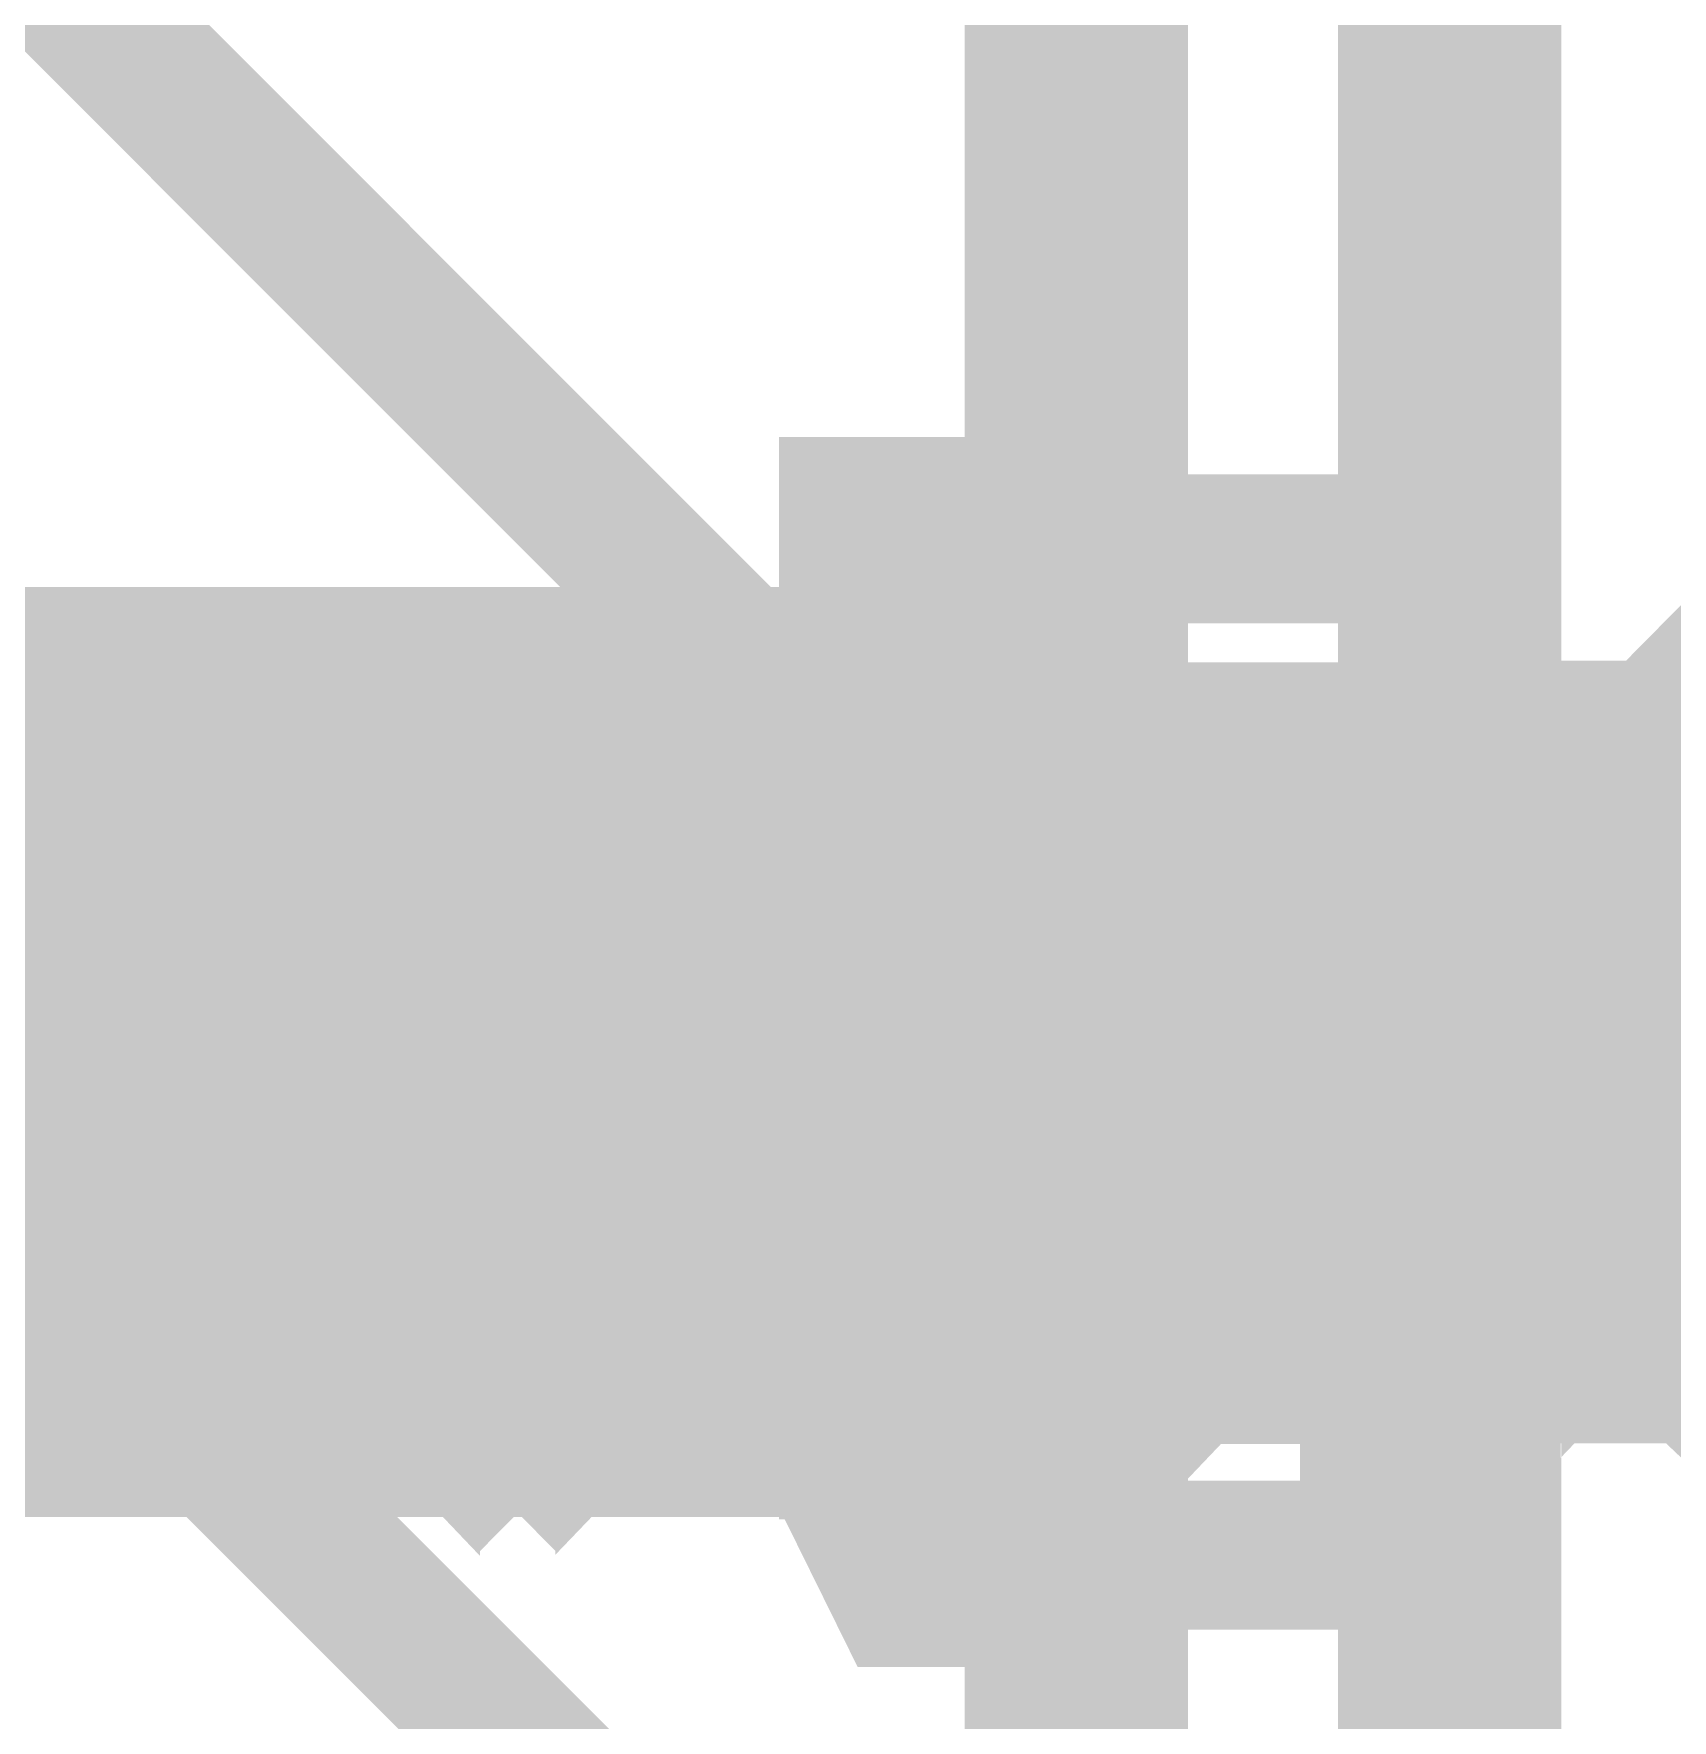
# Model space of a CAD drawing. Extents: x 0.1 to 11.6, y 0.3 to 16.2.
# Drawn here: x 7.4333 to 7.5066, y 12.9293 to 13.0047 of the extents above; entities that cross this region are included whole.
import ezdxf

# ---------------------------------------------------------------- set-up
doc = ezdxf.new("R2010")
doc.units = 0
doc.header["$MEASUREMENT"] = 0

msp = doc.modelspace()

# ---------------------------------------------------------------- linework, layer by layer
at = {"color": 254, "const_width": 0.006667}
for points in [[(5.26167, 13.7783), (7.47999, 13.7783), (7.47999, 14.1017), (4.96001, 14.1017), (4.96001, 12.725), (7.47999, 12.725), (7.47999, 13.0483), (5.26167, 13.0483)], [(7.47999, 12.9033), (7.33501, 13.0483)], [(7.47999, 12.9616), (7.39333, 13.0483)]]:
    msp.add_lwpolyline(points, dxfattribs=at)
at = {"color": 0}
for points, const_width in [([(7.47999, 13.0483), (7.47999, 12.8867), (7.49669, 12.8867), (7.64333, 13.0317), (7.64333, 13.0483)], 0.01), ([(7.49669, 12.8867), (7.49669, 13.0317), (7.64333, 13.0317)], 0.01), ([(7.50168, 12.9467), (7.50168, 12.9483), (7.5, 12.9517), (7.5, 12.955), (7.5, 12.96), (7.5, 12.9633), (7.5, 12.9667), (7.5, 12.9683), (7.49832, 12.9717), (7.49832, 12.9683), (7.49832, 12.9633), (7.49832, 12.96), (7.5, 12.955), (7.5, 12.9517), (7.5, 12.9483), (7.5, 12.9467), (7.50168, 12.9467), (7.50168, 12.9483), (7.50331, 12.95), (7.50331, 12.9483), (7.50499, 12.9467)], 0.01), ([(7.47999, 12.9817), (7.47331, 12.9817)], 0.01), ([(7.48167, 12.9817), (7.49669, 12.9817), (7.49669, 12.98), (7.49832, 12.975)], 0.006667), ([(7.49832, 12.9767), (7.49669, 12.9783), (7.49669, 12.9817)], 0.006667), ([(7.47168, 12.9767), (7.47168, 12.9783), (7.47331, 12.98)], 0.006667), ([(7.49832, 12.9783), (7.49669, 12.98)], 0.006667), ([(7.50999, 12.9717), (7.50836, 12.97), (7.50836, 12.9717), (7.50667, 12.9717), (7.50667, 12.9683), (7.50667, 12.9633), (7.50667, 12.96), (7.50667, 12.955), (7.50667, 12.9517), (7.50836, 12.9483), (7.50836, 12.9467), (7.50836, 12.9483), (7.50836, 12.9517), (7.50836, 12.955), (7.50836, 12.96), (7.50836, 12.9633), (7.50667, 12.9667), (7.50667, 12.9683), (7.50667, 12.9717)], 0.01), ([(7.50667, 12.9717), (7.50499, 12.97), (7.50499, 12.9717), (7.50331, 12.9717), (7.50168, 12.9717), (7.5, 12.97), (7.50168, 12.9683), (7.50168, 12.9667), (7.50168, 12.9633), (7.50168, 12.96), (7.50168, 12.955), (7.50168, 12.9517), (7.50331, 12.9517), (7.50331, 12.95)], 0.01), ([(7.51497, 12.9717), (7.51335, 12.9717), (7.51335, 12.97), (7.51167, 12.9717), (7.50999, 12.9717), (7.51167, 12.9683), (7.51167, 12.9633), (7.51167, 12.96), (7.51167, 12.955), (7.51167, 12.9517), (7.51167, 12.9483), (7.51335, 12.9467), (7.51335, 12.9483), (7.51335, 12.9517), (7.51335, 12.955), (7.51335, 12.96), (7.51167, 12.9633), (7.51167, 12.9667), (7.51167, 12.9683), (7.51167, 12.9717)], 0.01), ([(7.47168, 12.975), (7.47168, 12.9733), (7.47168, 12.9717), (7.47168, 12.97), (7.47168, 12.9683), (7.47168, 12.965), (7.47168, 12.9616), (7.47168, 12.9583), (7.47168, 12.9633), (7.47331, 12.97), (7.47168, 12.9733), (7.47168, 12.975), (7.40001, 12.975), (7.39833, 12.975), (7.39665, 12.975), (7.39833, 12.975), (7.40001, 12.975)], 0.01), ([(7.47331, 12.945), (7.47331, 12.9467), (7.47331, 12.95), (7.47331, 12.9533), (7.47331, 12.9583), (7.47168, 12.9633), (7.47168, 12.965), (7.47168, 12.9683), (7.47168, 12.97), (7.47168, 12.9717), (7.47168, 12.97), (7.47168, 12.9683), (7.47168, 12.9633), (7.47, 12.9583), (7.47, 12.9533), (7.47, 12.95), (7.47, 12.9467), (7.47, 12.945), (7.47, 12.9467), (7.46832, 12.95), (7.46832, 12.9533), (7.46832, 12.9583), (7.46832, 12.9633), (7.46832, 12.965), (7.46832, 12.9683), (7.46832, 12.97), (7.46832, 12.9717), (7.46669, 12.97), (7.46669, 12.9683), (7.46669, 12.9633), (7.46669, 12.9583), (7.46669, 12.9533), (7.46669, 12.95), (7.465, 12.9467), (7.465, 12.945), (7.465, 12.9467), (7.465, 12.95), (7.465, 12.9533), (7.465, 12.9583), (7.465, 12.9633), (7.465, 12.965), (7.46332, 12.9683), (7.46332, 12.97), (7.46332, 12.9717), (7.46332, 12.97), (7.46332, 12.9683), (7.46332, 12.9633), (7.46332, 12.9583), (7.46164, 12.9533), (7.46164, 12.95), (7.46164, 12.9467), (7.46164, 12.945), (7.46164, 12.9467), (7.46164, 12.95), (7.46001, 12.9533), (7.46001, 12.9583), (7.46001, 12.9633), (7.46001, 12.965), (7.46001, 12.9683), (7.46001, 12.97), (7.46001, 12.9717), (7.46001, 12.97), (7.45833, 12.9683), (7.45833, 12.9633), (7.45833, 12.9583), (7.45833, 12.9533), (7.45833, 12.95), (7.45833, 12.9467), (7.45665, 12.945), (7.45665, 12.9467), (7.45665, 12.95), (7.45665, 12.9533), (7.45665, 12.9583), (7.45665, 12.9633), (7.45665, 12.965), (7.45665, 12.9683), (7.45503, 12.97), (7.45503, 12.9717), (7.45503, 12.97), (7.45503, 12.9683), (7.45503, 12.9633), (7.45503, 12.9583), (7.45335, 12.9533), (7.45335, 12.95), (7.45335, 12.9467), (7.45335, 12.945), (7.45335, 12.9467), (7.45335, 12.95), (7.45335, 12.9533), (7.45167, 12.9583), (7.45167, 12.9633), (7.45167, 12.965), (7.45167, 12.9683), (7.45167, 12.97), (7.45167, 12.9717), (7.45167, 12.97), (7.45167, 12.9683), (7.44997, 12.9633), (7.44997, 12.9583), (7.44997, 12.9533), (7.44997, 12.95), (7.44997, 12.9467), (7.44997, 12.945), (7.44835, 12.9467), (7.44835, 12.95), (7.44835, 12.9533), (7.44835, 12.9583), (7.44835, 12.9633), (7.44835, 12.965), (7.44835, 12.9683), (7.44835, 12.97), (7.44667, 12.9717), (7.44667, 12.97), (7.44667, 12.9683), (7.44667, 12.9633), (7.44667, 12.9583), (7.44667, 12.9533), (7.44499, 12.95), (7.44499, 12.9467), (7.44499, 12.945), (7.44499, 12.9467), (7.44499, 12.95), (7.44499, 12.9533), (7.44499, 12.9583), (7.44336, 12.9633), (7.44336, 12.965), (7.44336, 12.9683), (7.44336, 12.97), (7.44336, 12.9717), (7.44336, 12.97), (7.44336, 12.9683), (7.44168, 12.9633), (7.44168, 12.9583), (7.44168, 12.9533), (7.44168, 12.95), (7.44168, 12.9467), (7.44168, 12.945), (7.44168, 12.9467), (7.44, 12.95), (7.44, 12.9533), (7.44, 12.9583), (7.44, 12.9633), (7.44, 12.965), (7.44, 12.9683), (7.44, 12.97), (7.44, 12.9717), (7.43832, 12.97), (7.43832, 12.9683), (7.43832, 12.9633), (7.43832, 12.9583), (7.43832, 12.9533), (7.43832, 12.95), (7.43668, 12.9467), (7.43668, 12.945), (7.43668, 12.9467), (7.43668, 12.95), (7.43668, 12.9533), (7.43668, 12.9583), (7.43668, 12.9633), (7.435, 12.965), (7.435, 12.9683), (7.435, 12.97), (7.435, 12.9717), (7.435, 12.97), (7.435, 12.9683), (7.435, 12.9633), (7.43332, 12.9583), (7.43332, 12.9533), (7.43332, 12.95), (7.43332, 12.9467), (7.43332, 12.945), (7.43332, 12.9467), (7.43332, 12.95), (7.43164, 12.9533), (7.43164, 12.9583), (7.43164, 12.9633), (7.43164, 12.965), (7.43164, 12.9683), (7.43164, 12.97), (7.43164, 12.9717), (7.43001, 12.97)], 0.006667), ([(7.43001, 12.9683), (7.43164, 12.9633), (7.43164, 12.9583), (7.43164, 12.9533), (7.43164, 12.95), (7.43164, 12.9467), (7.43164, 12.945), (7.43332, 12.9467), (7.43332, 12.95), (7.43332, 12.9533), (7.43332, 12.9583), (7.43332, 12.9633), (7.43332, 12.9683), (7.43332, 12.97), (7.435, 12.9717), (7.435, 12.97), (7.435, 12.9683), (7.435, 12.9633), (7.435, 12.9583), (7.435, 12.9533), (7.43668, 12.95), (7.43668, 12.9467), (7.43668, 12.945), (7.43668, 12.9467), (7.43668, 12.95), (7.43668, 12.9533), (7.43668, 12.9583), (7.43832, 12.9633), (7.43832, 12.9683), (7.43832, 12.97), (7.43832, 12.9717), (7.43832, 12.97), (7.43832, 12.9683), (7.43832, 12.9633), (7.44, 12.9583), (7.44, 12.9533), (7.44, 12.95), (7.44, 12.9467), (7.44, 12.945), (7.44, 12.9467), (7.44168, 12.95), (7.44168, 12.9533), (7.44168, 12.9583), (7.44168, 12.9633), (7.44168, 12.9683), (7.44168, 12.97), (7.44168, 12.9717), (7.44336, 12.97), (7.44336, 12.9683), (7.44336, 12.9633), (7.44336, 12.9583), (7.44336, 12.9533), (7.44336, 12.95), (7.44499, 12.9467), (7.44499, 12.945), (7.44499, 12.9467), (7.44499, 12.95), (7.44499, 12.9533), (7.44499, 12.9583), (7.44499, 12.9633), (7.44667, 12.9683), (7.44667, 12.97), (7.44667, 12.9717), (7.44667, 12.97), (7.44667, 12.9683), (7.44667, 12.9633), (7.44835, 12.9583), (7.44835, 12.9533), (7.44835, 12.95), (7.44835, 12.9467), (7.44835, 12.945), (7.44835, 12.9467), (7.44835, 12.95), (7.44997, 12.9533), (7.44997, 12.9583), (7.44997, 12.9633), (7.44997, 12.9683), (7.44997, 12.97), (7.44997, 12.9717), (7.44997, 12.97), (7.45167, 12.9683), (7.45167, 12.9633), (7.45167, 12.9583), (7.45167, 12.9533), (7.45167, 12.95), (7.45167, 12.9467), (7.45335, 12.945), (7.45335, 12.9467), (7.45335, 12.95), (7.45335, 12.9533), (7.45335, 12.9583), (7.45335, 12.9633), (7.45335, 12.9683), (7.45503, 12.97), (7.45503, 12.9717), (7.45503, 12.97), (7.45503, 12.9683), (7.45503, 12.9633), (7.45503, 12.9583), (7.45665, 12.9533), (7.45665, 12.95), (7.45665, 12.9467), (7.45665, 12.945), (7.45665, 12.9467), (7.45665, 12.95), (7.45665, 12.9533), (7.45833, 12.9583), (7.45833, 12.9633), (7.45833, 12.9683), (7.45833, 12.97), (7.45833, 12.9717), (7.45833, 12.97), (7.45833, 12.9683), (7.46001, 12.9633), (7.46001, 12.9583), (7.46001, 12.9533), (7.46001, 12.95), (7.46001, 12.9467), (7.46001, 12.945), (7.46164, 12.9467), (7.46164, 12.95), (7.46164, 12.9533), (7.46164, 12.9583), (7.46164, 12.9633), (7.46164, 12.9683), (7.46164, 12.97), (7.46332, 12.9717), (7.46332, 12.97), (7.46332, 12.9683), (7.46332, 12.9633), (7.46332, 12.9583), (7.46332, 12.9533), (7.465, 12.95), (7.465, 12.9467), (7.465, 12.945), (7.465, 12.9467), (7.465, 12.95), (7.465, 12.9533), (7.465, 12.9583), (7.46669, 12.9633), (7.46669, 12.9683), (7.46669, 12.97), (7.46669, 12.9717), (7.46669, 12.97), (7.46669, 12.9683), (7.46832, 12.9633), (7.46832, 12.9583), (7.46832, 12.9533), (7.46832, 12.95), (7.46832, 12.9467), (7.46832, 12.945), (7.46832, 12.9467), (7.47, 12.95), (7.47, 12.9533), (7.47, 12.9583), (7.47, 12.9633), (7.47, 12.9683), (7.47, 12.97), (7.47, 12.9717), (7.47168, 12.97), (7.47168, 12.9683), (7.47168, 12.9633), (7.47168, 12.9583), (7.47168, 12.9533), (7.47168, 12.95), (7.47331, 12.9467), (7.47331, 12.945), (7.47331, 12.9467), (7.47331, 12.95), (7.47331, 12.9533), (7.47331, 12.9583), (7.47331, 12.9633), (7.47499, 12.9683), (7.47499, 12.97), (7.47499, 12.9717), (7.47499, 12.97), (7.47499, 12.9683), (7.47499, 12.9633), (7.47667, 12.9583), (7.47667, 12.9533), (7.47667, 12.95), (7.47667, 12.9467)], 0.006667), ([(7.47331, 12.9717), (7.47168, 12.9733), (7.47168, 12.9767)], 0.006667), ([(7.47331, 12.9717), (7.49669, 12.9717), (7.49669, 12.9733), (7.49832, 12.9767)], 0.006667), ([(7.48167, 12.945), (7.48167, 12.9467), (7.48167, 12.95), (7.48167, 12.9533), (7.47999, 12.9583), (7.47999, 12.9633), (7.47999, 12.965), (7.47999, 12.9683), (7.47999, 12.97), (7.47999, 12.9717), (7.47999, 12.97), (7.47999, 12.9683), (7.47835, 12.9633), (7.47835, 12.9583), (7.47835, 12.9533), (7.47835, 12.95), (7.47835, 12.9467), (7.47835, 12.945), (7.47667, 12.9467), (7.47667, 12.95), (7.47667, 12.9533), (7.47667, 12.9583), (7.47667, 12.9633), (7.47667, 12.965), (7.47667, 12.9683), (7.47667, 12.97), (7.47499, 12.9717), (7.47499, 12.97), (7.47499, 12.9683), (7.47499, 12.9633), (7.47499, 12.9583), (7.47499, 12.9533), (7.47331, 12.95), (7.47331, 12.9467)], 0.006667), ([(7.47835, 12.945), (7.47667, 12.945), (7.47667, 12.9467), (7.47667, 12.95), (7.47835, 12.9533), (7.47835, 12.9583), (7.47835, 12.9633), (7.47835, 12.9683), (7.47835, 12.97), (7.47835, 12.9717), (7.47999, 12.97), (7.47999, 12.9683), (7.47999, 12.9633), (7.47999, 12.9583), (7.47999, 12.9533), (7.47999, 12.95), (7.47999, 12.9467), (7.48167, 12.9467)], 0.006667), ([(7.49832, 12.9483), (7.49669, 12.95), (7.49669, 12.9533), (7.49669, 12.9583), (7.49669, 12.9633), (7.49669, 12.965), (7.49669, 12.9683), (7.49669, 12.97), (7.49669, 12.9717), (7.49501, 12.97), (7.49501, 12.9683), (7.49501, 12.9633), (7.49501, 12.9583), (7.49501, 12.9533), (7.49501, 12.95), (7.49501, 12.9467), (7.49333, 12.945), (7.49333, 12.9467), (7.49333, 12.95), (7.49333, 12.9533), (7.49333, 12.9583), (7.49333, 12.9633), (7.49333, 12.965), (7.49164, 12.9683), (7.49164, 12.97), (7.49164, 12.9717), (7.49164, 12.97), (7.49164, 12.9683), (7.49164, 12.9633), (7.49164, 12.9583), (7.49001, 12.9533), (7.49001, 12.95), (7.49001, 12.9467), (7.49001, 12.945), (7.49001, 12.9467), (7.49001, 12.95), (7.48833, 12.9533), (7.48833, 12.9583), (7.48833, 12.9633), (7.48833, 12.965), (7.48833, 12.9683), (7.48833, 12.97), (7.48833, 12.9717), (7.48833, 12.97), (7.48665, 12.9683), (7.48665, 12.9633), (7.48665, 12.9583), (7.48665, 12.9533), (7.48665, 12.95), (7.48665, 12.9467), (7.48503, 12.945), (7.48503, 12.9467), (7.48503, 12.95), (7.48503, 12.9533), (7.48503, 12.9583), (7.48503, 12.9633), (7.48503, 12.965), (7.48503, 12.9683), (7.48335, 12.97), (7.48335, 12.9717), (7.48335, 12.97), (7.48335, 12.9683), (7.48335, 12.9633), (7.48335, 12.9583), (7.48335, 12.9533), (7.48167, 12.95), (7.48167, 12.9467)], 0.006667), ([(7.48167, 12.975), (7.47168, 12.975)], 0.006667), ([(7.49832, 12.975), (7.49669, 12.9733), (7.49669, 12.9683)], 0.006667), ([(7.48167, 12.9733), (7.40001, 12.9733)], 0.006667), ([(7.49832, 12.9733), (7.48167, 12.9733)], 0.006667), ([(7.5, 12.97), (7.5, 12.9717), (7.49832, 12.9717), (7.49669, 12.9717), (7.49669, 12.97), (7.49669, 12.9683), (7.49669, 12.9667), (7.49669, 12.9633), (7.49669, 12.96), (7.49669, 12.955), (7.49832, 12.9517), (7.49832, 12.95)], 0.01), ([(7.49832, 12.9717), (7.5, 12.9717)], 0.01), ([(7.50667, 12.9467), (7.50499, 12.9483), (7.50499, 12.9517), (7.50499, 12.955), (7.50499, 12.96), (7.50499, 12.9633), (7.50499, 12.9667), (7.50331, 12.9683), (7.50331, 12.9717), (7.50331, 12.9683), (7.50331, 12.9633), (7.50331, 12.96), (7.50331, 12.955), (7.50499, 12.9517), (7.50499, 12.9483), (7.50499, 12.9467), (7.50667, 12.9467), (7.50667, 12.9483), (7.50667, 12.95), (7.50667, 12.9483), (7.50836, 12.9467), (7.50999, 12.9483), (7.51167, 12.95)], 0.01), ([(7.50331, 12.9717), (7.50499, 12.9717)], 0.01), ([(7.43164, 12.9717), (7.43001, 12.9717)], 0.006667), ([(7.43332, 12.9683), (7.43164, 12.97), (7.43164, 12.9717)], 0.006667), ([(7.435, 12.9717), (7.43332, 12.97), (7.43332, 12.9683)], 0.006667), ([(7.43668, 12.9683), (7.43668, 12.97), (7.435, 12.9717)], 0.006667), ([(7.435, 12.9717), (7.43668, 12.9717)], 0.006667), ([(7.43832, 12.9717), (7.43668, 12.97), (7.43668, 12.9683)], 0.006667), ([(7.44, 12.9717), (7.43832, 12.9717)], 0.006667), ([(7.44168, 12.9717), (7.44168, 12.97), (7.44, 12.9683)], 0.006667), ([(7.44168, 12.9683), (7.44, 12.97), (7.44, 12.9717)], 0.006667), ([(7.44336, 12.9717), (7.44168, 12.9717)], 0.006667), ([(7.44499, 12.9683), (7.44336, 12.97), (7.44336, 12.9717)], 0.006667), ([(7.44667, 12.9717), (7.44499, 12.97), (7.44499, 12.9683)], 0.006667), ([(7.44835, 12.9683), (7.44835, 12.97), (7.44667, 12.9717)], 0.006667), ([(7.44667, 12.9717), (7.44835, 12.9717)], 0.006667), ([(7.44997, 12.9717), (7.44997, 12.97), (7.44835, 12.9683)], 0.006667), ([(7.45167, 12.9717), (7.44997, 12.9717)], 0.006667), ([(7.45335, 12.9683), (7.45167, 12.97), (7.45167, 12.9717)], 0.006667), ([(7.45503, 12.9717), (7.45335, 12.97), (7.45335, 12.9683)], 0.006667), ([(7.45665, 12.9683), (7.45665, 12.97), (7.45503, 12.9717)], 0.006667), ([(7.45503, 12.9717), (7.45665, 12.9717)], 0.006667), ([(7.45833, 12.9717), (7.45833, 12.97), (7.45665, 12.9683)], 0.006667), ([(7.46001, 12.9717), (7.45833, 12.9717)], 0.006667), ([(7.46164, 12.9683), (7.46001, 12.97), (7.46001, 12.9717)], 0.006667), ([(7.46332, 12.9717), (7.46164, 12.97), (7.46164, 12.9683)], 0.006667), ([(7.465, 12.9683), (7.465, 12.97), (7.46332, 12.9717)], 0.006667), ([(7.46332, 12.9717), (7.465, 12.9717)], 0.006667), ([(7.46669, 12.9717), (7.46669, 12.97), (7.465, 12.9683)], 0.006667), ([(7.46832, 12.9717), (7.46669, 12.9717)], 0.006667), ([(7.47, 12.9717), (7.47, 12.97), (7.46832, 12.9683)], 0.006667), ([(7.47, 12.9683), (7.46832, 12.97), (7.46832, 12.9717)], 0.006667), ([(7.47168, 12.9717), (7.47, 12.9717)], 0.006667), ([(7.47999, 12.97), (7.47331, 12.97)], 0.01), ([(7.47168, 12.9717), (7.47331, 12.97), (7.47331, 12.9683), (7.47331, 12.9667), (7.47331, 12.965), (7.47331, 12.9616), (7.47331, 12.96), (7.47331, 12.9567), (7.47331, 12.955), (7.47331, 12.9517), (7.47331, 12.95), (7.47331, 12.9483), (7.47331, 12.9467)], 0.006667), ([(7.47168, 12.96), (7.47168, 12.9616), (7.47168, 12.9667), (7.47331, 12.9717)], 0.006667), ([(7.47331, 12.9683), (7.47331, 12.97), (7.47168, 12.9717)], 0.006667), ([(7.47499, 12.9717), (7.47331, 12.97), (7.47331, 12.9683)], 0.006667), ([(7.47667, 12.9683), (7.47667, 12.97), (7.47499, 12.9717)], 0.006667), ([(7.47499, 12.9717), (7.47667, 12.9717)], 0.006667), ([(7.47835, 12.9717), (7.47835, 12.97), (7.47667, 12.9683)], 0.006667), ([(7.47999, 12.9717), (7.47835, 12.9717)], 0.006667), ([(7.48167, 12.9683), (7.47999, 12.97), (7.47999, 12.9717)], 0.006667), ([(7.48167, 12.945), (7.48167, 12.9467), (7.48167, 12.95), (7.48167, 12.9533), (7.48167, 12.9583), (7.48167, 12.9633), (7.48167, 12.9683), (7.48335, 12.97), (7.48335, 12.9717), (7.48335, 12.97), (7.48335, 12.9683), (7.48335, 12.9633), (7.48335, 12.9583), (7.48503, 12.9533), (7.48503, 12.95), (7.48503, 12.9467), (7.48503, 12.945), (7.48503, 12.9467), (7.48503, 12.95), (7.48503, 12.9533), (7.48665, 12.9583), (7.48665, 12.9633), (7.48665, 12.9683), (7.48665, 12.97), (7.48665, 12.9717), (7.48665, 12.97), (7.48833, 12.9683), (7.48833, 12.9633), (7.48833, 12.9583), (7.48833, 12.9533), (7.48833, 12.95), (7.48833, 12.9467)], 0.006667), ([(7.48335, 12.9717), (7.48167, 12.97), (7.48167, 12.9683)], 0.006667), ([(7.48503, 12.9683), (7.48503, 12.97), (7.48335, 12.9717)], 0.006667), ([(7.48335, 12.9717), (7.48503, 12.9717)], 0.006667), ([(7.49001, 12.945), (7.48833, 12.945), (7.49001, 12.9467), (7.49001, 12.95), (7.49001, 12.9533), (7.49001, 12.9583), (7.49001, 12.9633), (7.49001, 12.9683), (7.49164, 12.97), (7.49164, 12.9717), (7.49164, 12.97), (7.49164, 12.9683), (7.49164, 12.9633), (7.49164, 12.9583), (7.49164, 12.9533), (7.49333, 12.95), (7.49333, 12.9467)], 0.006667), ([(7.48665, 12.9717), (7.48665, 12.97), (7.48503, 12.9683)], 0.006667), ([(7.48833, 12.9717), (7.48665, 12.9717)], 0.006667), ([(7.49001, 12.9683), (7.48833, 12.97), (7.48833, 12.9717)], 0.006667), ([(7.49164, 12.9717), (7.49001, 12.97), (7.49001, 12.9683)], 0.006667), ([(7.49333, 12.9683), (7.49333, 12.97), (7.49164, 12.9717)], 0.006667), ([(7.49164, 12.9717), (7.49333, 12.9717)], 0.006667), ([(7.49333, 12.945), (7.49333, 12.9467), (7.49333, 12.95), (7.49333, 12.9533), (7.49333, 12.9583), (7.49501, 12.9633), (7.49501, 12.9683), (7.49501, 12.97), (7.49501, 12.9717), (7.49501, 12.97), (7.49501, 12.9683), (7.49669, 12.9633), (7.49669, 12.9583), (7.49669, 12.9533), (7.49669, 12.95), (7.49669, 12.9467), (7.49669, 12.945), (7.49669, 12.9467), (7.49832, 12.95), (7.49832, 12.9533), (7.49832, 12.9583), (7.49832, 12.9633), (7.49832, 12.9683), (7.49832, 12.97), (7.49832, 12.9717)], 0.006667), ([(7.49501, 12.9717), (7.49501, 12.97), (7.49333, 12.9683)], 0.006667), ([(7.49669, 12.9717), (7.49669, 12.97), (7.49832, 12.9683), (7.49669, 12.9683)], 0.006667), ([(7.49669, 12.9717), (7.49501, 12.9717)], 0.006667), ([(7.49669, 12.97), (7.49832, 12.97)], 0.01), ([(7.49832, 12.96), (7.49832, 12.9616), (7.49669, 12.9667), (7.49669, 12.9717)], 0.006667), ([(7.49832, 12.9717), (7.49669, 12.97)], 0.006667), ([(7.49832, 12.945), (7.49832, 12.9467), (7.49832, 12.9483), (7.49832, 12.95), (7.49832, 12.9533), (7.49832, 12.9567), (7.49832, 12.9583), (7.49832, 12.9616), (7.49832, 12.9633), (7.49832, 12.9667), (7.49832, 12.9683), (7.49832, 12.97), (7.49832, 12.9717)], 0.006667), ([(7.5, 12.9717), (7.5, 12.97), (7.5, 12.9683), (7.5, 12.9633), (7.49832, 12.9583), (7.49832, 12.9533), (7.49832, 12.95), (7.49832, 12.9467)], 0.006667), ([(7.49832, 12.9717), (7.5, 12.9717)], 0.006667), ([(7.50168, 12.945), (7.50168, 12.9467), (7.50168, 12.95), (7.50168, 12.9533), (7.50168, 12.9583), (7.50168, 12.9633), (7.50331, 12.9683), (7.50331, 12.97), (7.50331, 12.9717)], 0.006667), ([(7.50331, 12.9717), (7.50331, 12.97), (7.50331, 12.9683), (7.50331, 12.9633), (7.50331, 12.9583), (7.50331, 12.9533), (7.50331, 12.95), (7.50168, 12.9467)], 0.006667), ([(7.50667, 12.95), (7.50667, 12.9517), (7.50667, 12.955), (7.50667, 12.96), (7.50667, 12.9633), (7.50667, 12.9667), (7.50499, 12.9683), (7.50499, 12.97)], 0.01), ([(7.50499, 12.945), (7.50499, 12.9467), (7.50499, 12.95), (7.50667, 12.9533), (7.50667, 12.9583), (7.50667, 12.9633), (7.50667, 12.9683), (7.50667, 12.97), (7.50667, 12.9717)], 0.006667), ([(7.50836, 12.9717), (7.50836, 12.97), (7.50836, 12.9683), (7.50667, 12.9633), (7.50667, 12.9583), (7.50667, 12.9533), (7.50667, 12.95), (7.50667, 12.9467)], 0.006667), ([(7.50836, 12.97), (7.50836, 12.9683), (7.50836, 12.9667), (7.50999, 12.9633), (7.50999, 12.96), (7.50999, 12.955), (7.50999, 12.9517), (7.50999, 12.95), (7.51167, 12.9483), (7.51335, 12.9467), (7.51497, 12.9483), (7.51497, 12.95), (7.51665, 12.9483), (7.51665, 12.9467)], 0.01), ([(7.47331, 12.97), (7.49669, 12.97), (7.49669, 12.9683)], 0.006667), ([(7.43164, 12.9683), (7.43164, 12.965), (7.43164, 12.9633), (7.43164, 12.9583), (7.43164, 12.955), (7.43164, 12.9517), (7.43164, 12.95)], 0.006667), ([(7.435, 12.9483), (7.435, 12.95), (7.435, 12.9517), (7.43332, 12.955), (7.43332, 12.9583), (7.43332, 12.9633), (7.43332, 12.965), (7.43332, 12.9683)], 0.006667), ([(7.43332, 12.9683), (7.435, 12.9683)], 0.006667), ([(7.43668, 12.9683), (7.43668, 12.965), (7.43668, 12.9633), (7.435, 12.9583), (7.435, 12.955), (7.435, 12.9517), (7.435, 12.95)], 0.006667), ([(7.43832, 12.9483), (7.43832, 12.95), (7.43832, 12.9517), (7.43832, 12.955), (7.43832, 12.9583), (7.43832, 12.9633), (7.43668, 12.965), (7.43668, 12.9683)], 0.006667), ([(7.43668, 12.9683), (7.43832, 12.9683)], 0.006667), ([(7.44, 12.9683), (7.44, 12.965), (7.44, 12.9633), (7.44, 12.9583), (7.44, 12.955), (7.44, 12.9517), (7.43832, 12.95)], 0.006667), ([(7.44, 12.9683), (7.44168, 12.9683)], 0.006667), ([(7.44336, 12.9483), (7.44336, 12.95), (7.44168, 12.9517), (7.44168, 12.955), (7.44168, 12.9583), (7.44168, 12.9633), (7.44168, 12.965), (7.44168, 12.9683)], 0.006667), ([(7.44499, 12.9683), (7.44499, 12.965), (7.44336, 12.9633), (7.44336, 12.9583), (7.44336, 12.955), (7.44336, 12.9517), (7.44336, 12.95)], 0.006667), ([(7.44667, 12.9483), (7.44667, 12.95), (7.44667, 12.9517), (7.44667, 12.955), (7.44667, 12.9583), (7.44499, 12.9633), (7.44499, 12.965), (7.44499, 12.9683)], 0.006667), ([(7.44499, 12.9683), (7.44667, 12.9683)], 0.006667), ([(7.44835, 12.9683), (7.44835, 12.965), (7.44835, 12.9633), (7.44835, 12.9583), (7.44835, 12.955), (7.44667, 12.9517), (7.44667, 12.95)], 0.006667), ([(7.45167, 12.9483), (7.44997, 12.95), (7.44997, 12.9517), (7.44997, 12.955), (7.44997, 12.9583), (7.44997, 12.9633), (7.44997, 12.965), (7.44997, 12.9683), (7.44835, 12.9683)], 0.006667), ([(7.44835, 12.9683), (7.44997, 12.9683)], 0.006667), ([(7.45335, 12.9683), (7.45167, 12.965), (7.45167, 12.9633), (7.45167, 12.9583), (7.45167, 12.955), (7.45167, 12.9517), (7.45167, 12.95)], 0.006667), ([(7.45503, 12.9483), (7.45503, 12.95), (7.45503, 12.9517), (7.45503, 12.955), (7.45335, 12.9583), (7.45335, 12.9633), (7.45335, 12.965), (7.45335, 12.9683)], 0.006667), ([(7.45335, 12.9683), (7.45503, 12.9683)], 0.006667), ([(7.45665, 12.9683), (7.45665, 12.965), (7.45665, 12.9633), (7.45665, 12.9583), (7.45503, 12.955), (7.45503, 12.9517), (7.45503, 12.95)], 0.006667), ([(7.45833, 12.9483), (7.45833, 12.95), (7.45833, 12.9517), (7.45833, 12.955), (7.45833, 12.9583), (7.45833, 12.9633), (7.45833, 12.965), (7.45665, 12.9683)], 0.006667), ([(7.45665, 12.9683), (7.45833, 12.9683)], 0.006667), ([(7.46001, 12.9683), (7.46001, 12.965), (7.46001, 12.9633), (7.46001, 12.9583), (7.46001, 12.955), (7.46001, 12.9517), (7.46001, 12.95)], 0.006667), ([(7.46332, 12.9483), (7.46332, 12.95), (7.46332, 12.9517), (7.46164, 12.955), (7.46164, 12.9583), (7.46164, 12.9633), (7.46164, 12.965), (7.46164, 12.9683)], 0.006667), ([(7.46164, 12.9683), (7.46332, 12.9683)], 0.006667), ([(7.465, 12.9683), (7.465, 12.965), (7.465, 12.9633), (7.46332, 12.9583), (7.46332, 12.955), (7.46332, 12.9517), (7.46332, 12.95)], 0.006667), ([(7.46669, 12.9483), (7.46669, 12.95), (7.46669, 12.9517), (7.46669, 12.955), (7.46669, 12.9583), (7.46669, 12.9633), (7.465, 12.965), (7.465, 12.9683)], 0.006667), ([(7.465, 12.9683), (7.46669, 12.9683)], 0.006667), ([(7.46832, 12.9683), (7.46832, 12.965), (7.46832, 12.9633), (7.46832, 12.9583), (7.46832, 12.955), (7.46832, 12.9517), (7.46669, 12.95)], 0.006667), ([(7.47, 12.9683), (7.46832, 12.9683)], 0.006667), ([(7.47168, 12.9483), (7.47168, 12.95), (7.47, 12.9517), (7.47, 12.955), (7.47, 12.9583), (7.47, 12.9633), (7.47, 12.965), (7.47, 12.9683)], 0.006667), ([(7.47331, 12.9683), (7.47331, 12.965), (7.47168, 12.9633), (7.47168, 12.9583), (7.47168, 12.955), (7.47168, 12.9517), (7.47168, 12.95)], 0.006667), ([(7.47499, 12.9483), (7.47499, 12.95), (7.47499, 12.9517), (7.47499, 12.955), (7.47499, 12.9583), (7.47331, 12.9633), (7.47331, 12.965), (7.47331, 12.9683)], 0.006667), ([(7.47331, 12.9683), (7.47499, 12.9683)], 0.006667), ([(7.47667, 12.9683), (7.47667, 12.965), (7.47667, 12.9633), (7.47667, 12.9583), (7.47667, 12.955), (7.47499, 12.9517), (7.47499, 12.95)], 0.006667), ([(7.47999, 12.9483), (7.47835, 12.95), (7.47835, 12.9517), (7.47835, 12.955), (7.47835, 12.9583), (7.47835, 12.9633), (7.47835, 12.965), (7.47835, 12.9683), (7.47667, 12.9683)], 0.006667), ([(7.47667, 12.9683), (7.47835, 12.9683)], 0.006667), ([(7.48167, 12.9683), (7.48167, 12.965), (7.47999, 12.9633), (7.47999, 12.9583), (7.47999, 12.955), (7.47999, 12.9517), (7.47999, 12.95)], 0.006667), ([(7.48167, 12.9683), (7.49669, 12.9683), (7.49669, 12.9633), (7.49832, 12.9567)], 0.006667), ([(7.48335, 12.9483), (7.48335, 12.95), (7.48335, 12.9517), (7.48335, 12.955), (7.48167, 12.9583), (7.48167, 12.9633), (7.48167, 12.965), (7.48167, 12.9683)], 0.006667), ([(7.48503, 12.9683), (7.48503, 12.965), (7.48503, 12.9633), (7.48503, 12.9583), (7.48335, 12.955), (7.48335, 12.9517), (7.48335, 12.95)], 0.006667), ([(7.48665, 12.9483), (7.48665, 12.95), (7.48665, 12.9517), (7.48665, 12.955), (7.48665, 12.9583), (7.48665, 12.9633), (7.48665, 12.965), (7.48503, 12.9683)], 0.006667), ([(7.48503, 12.9683), (7.48665, 12.9683)], 0.006667), ([(7.49001, 12.9683), (7.48833, 12.965), (7.48833, 12.9633), (7.48833, 12.9583), (7.48833, 12.955), (7.48833, 12.9517), (7.48833, 12.95)], 0.006667), ([(7.49164, 12.9483), (7.49164, 12.95), (7.49164, 12.9517), (7.49001, 12.955), (7.49001, 12.9583), (7.49001, 12.9633), (7.49001, 12.965), (7.49001, 12.9683)], 0.006667), ([(7.49001, 12.9683), (7.49164, 12.9683)], 0.006667), ([(7.49333, 12.9683), (7.49333, 12.965), (7.49333, 12.9633), (7.49333, 12.9583), (7.49164, 12.955), (7.49164, 12.9517), (7.49164, 12.95)], 0.006667), ([(7.49501, 12.9483), (7.49501, 12.95), (7.49501, 12.9517), (7.49501, 12.955), (7.49501, 12.9583), (7.49501, 12.9633), (7.49333, 12.965), (7.49333, 12.9683)], 0.006667), ([(7.49333, 12.9683), (7.49501, 12.9683)], 0.006667), ([(7.49669, 12.9683), (7.49669, 12.965), (7.49669, 12.9633), (7.49669, 12.9583), (7.49669, 12.955), (7.49669, 12.9517), (7.49669, 12.95), (7.49501, 12.95)], 0.006667), ([(7.49832, 12.945), (7.49669, 12.9467), (7.49669, 12.9483), (7.49669, 12.95), (7.49669, 12.9517), (7.49669, 12.955), (7.49669, 12.9567), (7.49669, 12.96), (7.49669, 12.9616), (7.49669, 12.965), (7.49669, 12.9667), (7.49669, 12.9683)], 0.006667), ([(7.50168, 12.9683), (7.50168, 12.965), (7.50168, 12.9633), (7.5, 12.9583), (7.5, 12.955), (7.5, 12.9517), (7.5, 12.95)], 0.006667), ([(7.50168, 12.9683), (7.50331, 12.9683)], 0.006667), ([(7.50168, 12.9683), (7.50331, 12.9683)], 0.006667), ([(7.50499, 12.9683), (7.50499, 12.965), (7.50499, 12.9633), (7.50499, 12.9583), (7.50499, 12.955), (7.50331, 12.9517), (7.50331, 12.95)], 0.006667), ([(7.50499, 12.9683), (7.50667, 12.9683)], 0.006667), ([(7.50499, 12.9683), (7.50667, 12.9683)], 0.006667), ([(7.50999, 12.9683), (7.50999, 12.965), (7.50836, 12.9633), (7.50836, 12.9583), (7.50836, 12.955), (7.50836, 12.9517), (7.50836, 12.95)], 0.006667), ([(7.39665, 12.9616), (7.39665, 12.96), (7.39665, 12.9583), (7.33501, 12.9583), (7.33501, 12.955), (7.33501, 12.9517), (7.33501, 12.95), (7.33501, 12.9483), (7.33501, 12.9467), (7.33501, 12.945), (7.33501, 12.9434), (7.39665, 12.9434), (7.39833, 12.9434), (7.40001, 12.9434), (7.47168, 12.9434)], 0.01), ([(7.47999, 12.9467), (7.47331, 12.9467), (7.47168, 12.9517), (7.47168, 12.9567), (7.47168, 12.9583), (7.47168, 12.955), (7.47168, 12.9517), (7.47168, 12.9483), (7.47168, 12.9467), (7.47168, 12.945), (7.47168, 12.9434), (7.47168, 12.9417), (7.47168, 12.94), (7.47331, 12.9367), (7.47999, 12.9367)], 0.01), ([(7.47168, 12.96), (7.47168, 12.955), (7.47331, 12.95), (7.47331, 12.9483), (7.47168, 12.9434)], 0.006667), ([(7.49832, 12.96), (7.49669, 12.955), (7.49669, 12.95), (7.49669, 12.9483), (7.49832, 12.9434)], 0.006667), ([(7.49832, 12.9567), (7.49669, 12.9517), (7.49669, 12.9467)], 0.006667), ([(7.49669, 12.95), (7.49669, 12.9483), (7.49669, 12.9467), (7.49669, 12.9483), (7.49832, 12.95), (7.5, 12.9483), (7.5, 12.9467)], 0.01), ([(7.49669, 12.95), (7.47331, 12.95)], 0.006667), ([(7.43001, 12.9483), (7.43164, 12.9483)], 0.006667), ([(7.43001, 12.9483), (7.43164, 12.9467)], 0.006667), ([(7.43332, 12.9467), (7.435, 12.9483)], 0.006667), ([(7.435, 12.9483), (7.43668, 12.9483)], 0.006667), ([(7.435, 12.9483), (7.435, 12.9467), (7.43668, 12.9467)], 0.006667), ([(7.43668, 12.9467), (7.43832, 12.9467), (7.43832, 12.9483)], 0.006667), ([(7.43832, 12.9483), (7.44, 12.9483)], 0.006667), ([(7.43832, 12.9483), (7.44, 12.9467)], 0.006667), ([(7.44168, 12.9467), (7.44336, 12.9483)], 0.006667), ([(7.44336, 12.9483), (7.44499, 12.9483)], 0.006667), ([(7.44336, 12.9483), (7.44336, 12.9467), (7.44499, 12.9467)], 0.006667), ([(7.44499, 12.9467), (7.44667, 12.9467), (7.44667, 12.9483)], 0.006667), ([(7.44667, 12.9483), (7.44835, 12.9483)], 0.006667), ([(7.44667, 12.9483), (7.44835, 12.9467)], 0.006667), ([(7.44997, 12.9467), (7.45167, 12.9483)], 0.006667), ([(7.45167, 12.9483), (7.45335, 12.9483)], 0.006667), ([(7.45167, 12.9483), (7.45167, 12.9467), (7.45335, 12.9467)], 0.006667), ([(7.45335, 12.9467), (7.45503, 12.9467), (7.45503, 12.9483)], 0.006667), ([(7.45503, 12.9483), (7.45665, 12.9483)], 0.006667), ([(7.45503, 12.9483), (7.45503, 12.9467), (7.45665, 12.9467)], 0.006667), ([(7.45665, 12.9467), (7.45833, 12.9467), (7.45833, 12.9483)], 0.006667), ([(7.45833, 12.9483), (7.46001, 12.9483)], 0.006667), ([(7.45833, 12.9483), (7.46001, 12.9467)], 0.006667), ([(7.46164, 12.9467), (7.46332, 12.9483)], 0.006667), ([(7.46332, 12.9483), (7.465, 12.9483)], 0.006667), ([(7.46332, 12.9483), (7.46332, 12.9467), (7.465, 12.9467)], 0.006667), ([(7.465, 12.9467), (7.46669, 12.9467), (7.46669, 12.9483)], 0.006667), ([(7.46669, 12.9483), (7.46832, 12.9483)], 0.006667), ([(7.46669, 12.9483), (7.46832, 12.9467)], 0.006667), ([(7.47, 12.9467), (7.47168, 12.9483)], 0.006667), ([(7.47331, 12.9467), (7.47168, 12.9434), (7.47168, 12.9417), (7.47168, 12.94), (7.47168, 12.9383)], 0.01), ([(7.47168, 12.9483), (7.47331, 12.9483)], 0.006667), ([(7.47168, 12.9483), (7.47168, 12.9467), (7.47331, 12.9467)], 0.006667), ([(7.47331, 12.9467), (7.47499, 12.9467), (7.47499, 12.9483)], 0.006667), ([(7.47499, 12.9483), (7.47667, 12.9483)], 0.006667), ([(7.47499, 12.9483), (7.47667, 12.9467)], 0.006667), ([(7.47835, 12.9467), (7.47999, 12.9483)], 0.006667), ([(7.47999, 12.9483), (7.48167, 12.9483)], 0.006667), ([(7.47999, 12.9483), (7.47999, 12.9467), (7.48167, 12.9467)], 0.006667), ([(7.48167, 12.9467), (7.48335, 12.9467), (7.48335, 12.9483)], 0.006667), ([(7.48335, 12.9483), (7.48503, 12.9483)], 0.006667), ([(7.48335, 12.9483), (7.48335, 12.9467), (7.48503, 12.9467)], 0.006667), ([(7.48833, 12.9483), (7.48665, 12.9483)], 0.006667), ([(7.48665, 12.9483), (7.48833, 12.9467)], 0.006667), ([(7.48665, 12.9467), (7.48833, 12.9483)], 0.006667), ([(7.49001, 12.9467), (7.49164, 12.9483)], 0.006667), ([(7.49164, 12.9483), (7.49333, 12.9483)], 0.006667), ([(7.49164, 12.9483), (7.49164, 12.9467), (7.49333, 12.9467)], 0.006667), ([(7.49333, 12.9467), (7.49501, 12.9467), (7.49501, 12.9483)], 0.006667), ([(7.49501, 12.9483), (7.49669, 12.9483)], 0.006667), ([(7.49501, 12.9483), (7.49669, 12.9467)], 0.006667), ([(7.49669, 12.9467), (7.49832, 12.9467)], 0.01), ([(7.5, 12.9483), (7.50168, 12.9483)], 0.006667), ([(7.5, 12.9483), (7.50168, 12.9483)], 0.006667), ([(7.50331, 12.9483), (7.50499, 12.9483)], 0.006667), ([(7.50331, 12.9483), (7.50499, 12.9483)], 0.006667), ([(7.50836, 12.9467), (7.50999, 12.9467)], 0.01), ([(7.50836, 12.9483), (7.50999, 12.9483)], 0.006667), ([(7.50836, 12.9483), (7.50999, 12.9483)], 0.006667), ([(7.47168, 12.945), (7.47331, 12.9467)], 0.006667), ([(7.47331, 12.9467), (7.49669, 12.9467)], 0.006667), ([(7.49832, 12.9417), (7.49669, 12.9434), (7.49669, 12.9467), (7.48167, 12.9467)], 0.006667), ([(7.40001, 12.945), (7.48167, 12.945)], 0.006667), ([(7.43164, 12.945), (7.43332, 12.945)], 0.006667), ([(7.43668, 12.945), (7.43832, 12.945)], 0.006667), ([(7.44, 12.945), (7.44168, 12.945)], 0.006667), ([(7.44499, 12.945), (7.44667, 12.945)], 0.006667), ([(7.44835, 12.945), (7.44997, 12.945)], 0.006667), ([(7.45335, 12.945), (7.45503, 12.945)], 0.006667), ([(7.45665, 12.945), (7.45833, 12.945)], 0.006667), ([(7.46001, 12.945), (7.46164, 12.945)], 0.006667), ([(7.465, 12.945), (7.46669, 12.945)], 0.006667), ([(7.46832, 12.945), (7.47, 12.945)], 0.006667), ([(7.47331, 12.945), (7.47499, 12.945)], 0.006667), ([(7.48167, 12.945), (7.49832, 12.945)], 0.006667), ([(7.48503, 12.945), (7.48665, 12.945)], 0.006667), ([(7.49669, 12.945), (7.49832, 12.945)], 0.006667), ([(7.47168, 12.9434), (7.47168, 12.9417), (7.47331, 12.9367)], 0.006667), ([(7.47168, 12.9434), (7.48167, 12.9434)], 0.006667), ([(7.49832, 12.9434), (7.49669, 12.9417), (7.49669, 12.9367)], 0.006667), ([(7.49832, 12.9417), (7.49832, 12.94), (7.49669, 12.9383), (7.49669, 12.9367)], 0.006667), ([(7.49669, 12.9367), (7.49832, 12.94)], 0.006667), ([(7.49669, 12.9367), (7.48167, 12.9367)], 0.006667)]:
    msp.add_lwpolyline(points, dxfattribs=dict(at, const_width=const_width))
at = {"color": 0, "const_width": 0.01}
msp.add_lwpolyline([(7.47168, 12.975), (7.47168, 12.9817), (7.47331, 12.9817), (7.47168, 12.9817), (7.47168, 12.98), (7.47168, 12.9783), (7.47168, 12.9767), (7.47168, 12.975)], close=True, dxfattribs=at)

doc.saveas('drawing.dxf')
